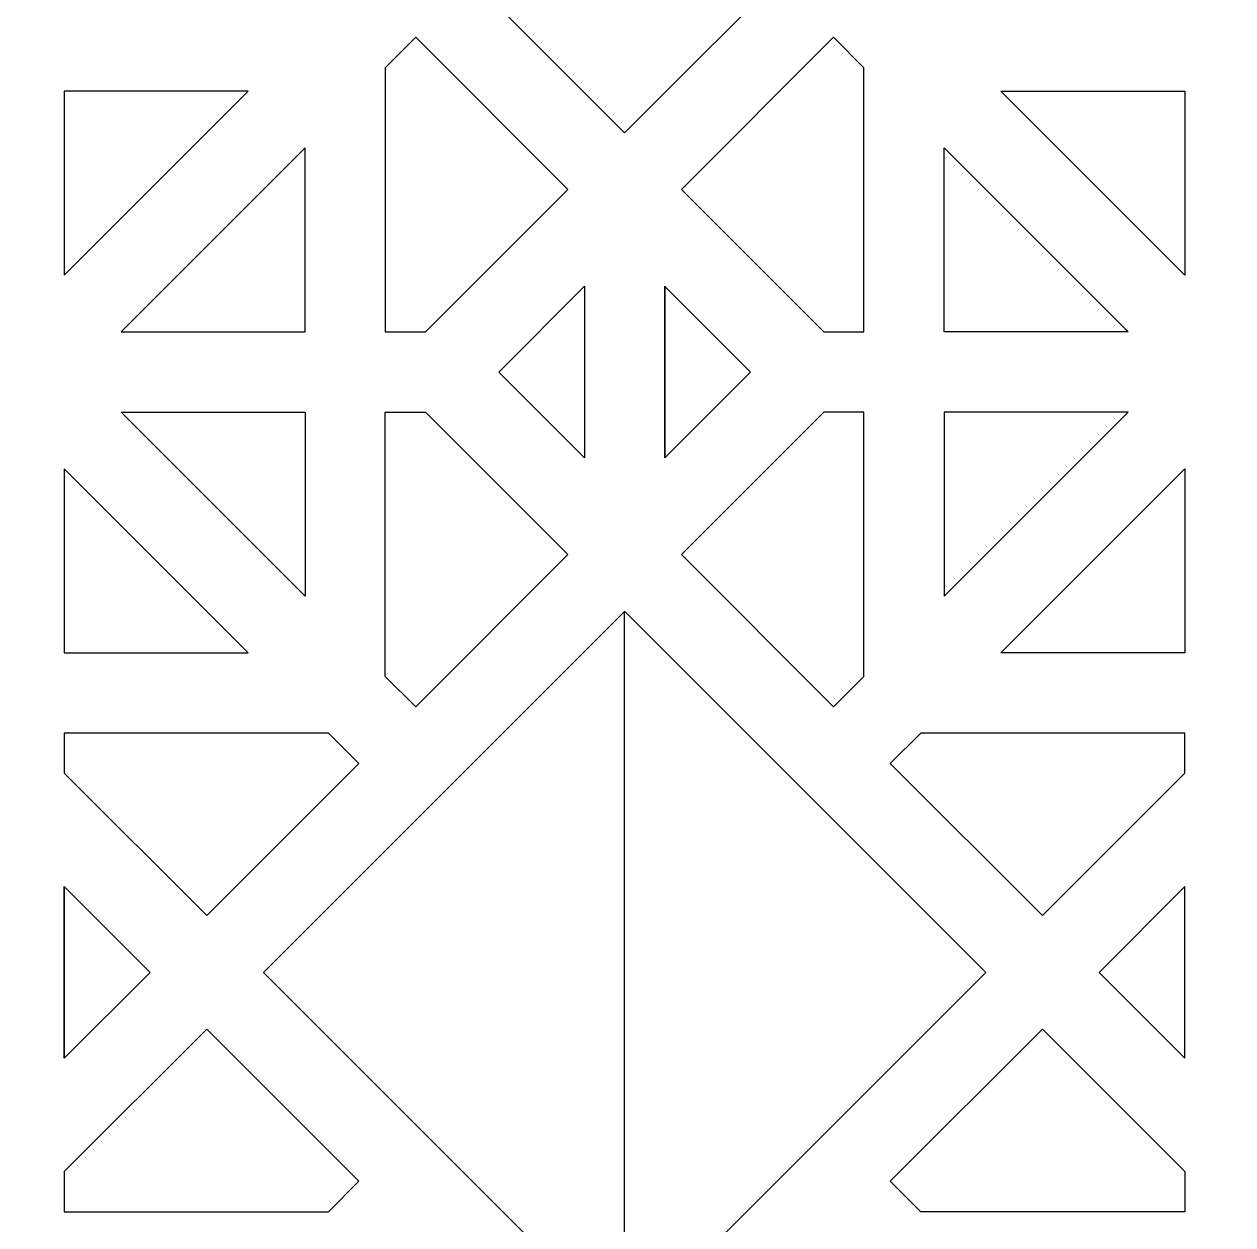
# Model space of a CAD drawing. Header units: centimetres. Extents: x -68 to 68, y -63 to 63.
# Drawn here: x -43.04 to -27.98, y -18.11 to -3.15 of the extents above; entities that cross this region are included whole.
import ezdxf

# ---------------------------------------------------------------- set-up
doc = ezdxf.new("R2010")
doc.units = ezdxf.units.CM
doc.header["$MEASUREMENT"] = 0
doc.layers.add('layer 1', color=7, linetype='Continuous')

msp = doc.modelspace()

# ---------------------------------------------------------------- linework, layer by layer
at = {"layer": 'layer 1', "color": 114}
for points, knots in [([(-13.11224, -62.84331), (-13.11224, -62.84331), (-2.64706, -52.37813), (-2.64706, -52.37813), (-2.64706, -52.37813), (-2.64706, -52.37813), (-10.12967, -44.89556), (-10.12967, -44.89556), (-10.12967, -44.89556), (-10.12967, -44.89556), (-2.64706, -37.41295), (-2.64706, -37.41295), (-2.64706, -37.41295), (-2.64706, -37.41295), (-10.11966, -29.94035), (-10.11966, -29.94035), (-10.11966, -29.94035), (-10.11966, -29.94035), (-2.64706, -22.44777), (-2.64706, -22.44777), (-2.64706, -22.44777), (-2.64706, -22.44777), (-10.12967, -14.96516), (-10.12967, -14.96516), (-10.12967, -14.96516), (-10.12967, -14.96516), (-2.64706, -7.48259), (-2.64706, -7.48259), (-2.64706, -7.48259), (-2.64706, -7.48259), (-10.12964, -0.00001), (-10.12964, -0.00001), (-10.12964, -0.00001), (-10.12964, -0.00001), (-2.64706, 7.48259), (-2.64706, 7.48259), (-2.64706, 7.48259), (-2.64706, 7.48259), (-10.12967, 14.96516), (-10.12967, 14.96516), (-10.12967, 14.96516), (-10.12967, 14.96516), (-2.64706, 22.44777), (-2.64706, 22.44777), (-2.64706, 22.44777), (-2.64706, 22.44777), (-10.11966, 29.92037), (-10.11966, 29.92037), (-10.11966, 29.92037), (-10.11966, 29.92037), (-10.12739, 29.9281), (-10.12739, 29.9281), (-10.12739, 29.9281), (-10.12739, 29.9281), (-10.12965, 29.93036), (-10.12965, 29.93036), (-10.12965, 29.93036), (-10.12965, 29.93036), (-2.64706, 37.41295), (-2.64706, 37.41295), (-2.64706, 37.41295), (-2.64706, 37.41295), (-10.12967, 44.89556), (-10.12967, 44.89556), (-10.12967, 44.89556), (-10.12967, 44.89556), (-2.64706, 52.37813), (-2.64706, 52.37813), (-2.64706, 52.37813), (-2.64706, 52.37813), (-13.11224, 62.84331), (-13.11224, 62.84331), (-13.11224, 62.84331), (-13.11224, 62.84331), (-20.59485, 55.3607), (-20.59485, 55.3607), (-20.59485, 55.3607), (-20.59485, 55.3607), (-28.07742, 62.84331), (-28.07742, 62.84331), (-28.07742, 62.84331), (-28.07742, 62.84331), (-35.56002, 55.36071), (-35.56002, 55.36071), (-35.56002, 55.36071), (-35.56002, 55.36071), (-43.0426, 62.84331), (-43.0426, 62.84331), (-43.0426, 62.84331), (-43.0426, 62.84331), (-50.52517, 55.3607), (-50.52517, 55.3607), (-50.52517, 55.3607), (-50.52517, 55.3607), (-58.00778, 62.84331), (-58.00778, 62.84331), (-58.00778, 62.84331), (-58.00778, 62.84331), (-68.47296, 52.37813), (-68.47296, 52.37813), (-68.47296, 52.37813), (-68.47296, 52.37813), (-60.99035, 44.89556), (-60.99035, 44.89556), (-60.99035, 44.89556), (-60.99035, 44.89556), (-68.47296, 37.41295), (-68.47296, 37.41295), (-68.47296, 37.41295), (-68.47296, 37.41295), (-60.99038, 29.93035), (-60.99038, 29.93035), (-60.99038, 29.93035), (-60.99038, 29.93035), (-68.47296, 22.44777), (-68.47296, 22.44777), (-68.47296, 22.44777), (-68.47296, 22.44777), (-60.99035, 14.96516), (-60.99035, 14.96516), (-60.99035, 14.96516), (-60.99035, 14.96516), (-68.47296, 7.48259), (-68.47296, 7.48259), (-68.47296, 7.48259), (-68.47296, 7.48259), (-60.99037, 0), (-60.99037, 0), (-60.99037, 0), (-60.99037, 0), (-68.47296, -7.48259), (-68.47296, -7.48259), (-68.47296, -7.48259), (-68.47296, -7.48259), (-60.99035, -14.96516), (-60.99035, -14.96516), (-60.99035, -14.96516), (-60.99035, -14.96516), (-68.47296, -22.44777), (-68.47296, -22.44777), (-68.47296, -22.44777), (-68.47296, -22.44777), (-60.99037, -29.93036), (-60.99037, -29.93036), (-60.99037, -29.93036), (-60.99037, -29.93036), (-68.47296, -37.41295), (-68.47296, -37.41295), (-68.47296, -37.41295), (-68.47296, -37.41295), (-60.99035, -44.89556), (-60.99035, -44.89556), (-60.99035, -44.89556), (-60.99035, -44.89556), (-68.47296, -52.37813), (-68.47296, -52.37813), (-68.47296, -52.37813), (-68.47296, -52.37813), (-58.00778, -62.84331), (-58.00778, -62.84331), (-58.00778, -62.84331), (-58.00778, -62.84331), (-50.52518, -55.36071), (-50.52518, -55.36071), (-50.52518, -55.36071), (-50.52518, -55.36071), (-43.0426, -62.84331), (-43.0426, -62.84331), (-43.0426, -62.84331), (-43.0426, -62.84331), (-35.56002, -55.36071), (-35.56002, -55.36071), (-35.56002, -55.36071), (-35.56002, -55.36071), (-28.07742, -62.84331), (-28.07742, -62.84331), (-28.07742, -62.84331), (-28.07742, -62.84331), (-20.59484, -55.36071), (-20.59484, -55.36071), (-20.59484, -55.36071), (-20.59484, -55.36071), (-13.11224, -62.84331), (-13.11224, -62.84331)], [0, 0, 0, 0, 0.0212766, 0.0212766, 0.0212766, 0.0212766, 0.04255319, 0.04255319, 0.04255319, 0.04255319, 0.06382979, 0.06382979, 0.06382979, 0.06382979, 0.08510638, 0.08510638, 0.08510638, 0.08510638, 0.10638298, 0.10638298, 0.10638298, 0.10638298, 0.12765957, 0.12765957, 0.12765957, 0.12765957, 0.14893617, 0.14893617, 0.14893617, 0.14893617, 0.17021277, 0.17021277, 0.17021277, 0.17021277, 0.19148936, 0.19148936, 0.19148936, 0.19148936, 0.21276596, 0.21276596, 0.21276596, 0.21276596, 0.23404255, 0.23404255, 0.23404255, 0.23404255, 0.25531915, 0.25531915, 0.25531915, 0.25531915, 0.27659574, 0.27659574, 0.27659574, 0.27659574, 0.29787234, 0.29787234, 0.29787234, 0.29787234, 0.31914894, 0.31914894, 0.31914894, 0.31914894, 0.34042553, 0.34042553, 0.34042553, 0.34042553, 0.36170213, 0.36170213, 0.36170213, 0.36170213, 0.38297872, 0.38297872, 0.38297872, 0.38297872, 0.40425532, 0.40425532, 0.40425532, 0.40425532, 0.42553191, 0.42553191, 0.42553191, 0.42553191, 0.44680851, 0.44680851, 0.44680851, 0.44680851, 0.46808511, 0.46808511, 0.46808511, 0.46808511, 0.4893617, 0.4893617, 0.4893617, 0.4893617, 0.5106383, 0.5106383, 0.5106383, 0.5106383, 0.53191489, 0.53191489, 0.53191489, 0.53191489, 0.55319149, 0.55319149, 0.55319149, 0.55319149, 0.57446809, 0.57446809, 0.57446809, 0.57446809, 0.59574468, 0.59574468, 0.59574468, 0.59574468, 0.61702128, 0.61702128, 0.61702128, 0.61702128, 0.63829787, 0.63829787, 0.63829787, 0.63829787, 0.65957447, 0.65957447, 0.65957447, 0.65957447, 0.68085106, 0.68085106, 0.68085106, 0.68085106, 0.70212766, 0.70212766, 0.70212766, 0.70212766, 0.72340426, 0.72340426, 0.72340426, 0.72340426, 0.74468085, 0.74468085, 0.74468085, 0.74468085, 0.76595745, 0.76595745, 0.76595745, 0.76595745, 0.78723404, 0.78723404, 0.78723404, 0.78723404, 0.80851064, 0.80851064, 0.80851064, 0.80851064, 0.82978723, 0.82978723, 0.82978723, 0.82978723, 0.85106383, 0.85106383, 0.85106383, 0.85106383, 0.87234043, 0.87234043, 0.87234043, 0.87234043, 0.89361702, 0.89361702, 0.89361702, 0.89361702, 0.91489362, 0.91489362, 0.91489362, 0.91489362, 0.93617021, 0.93617021, 0.93617021, 0.93617021, 0.95744681, 0.95744681, 0.95744681, 0.95744681, 1, 1, 1, 1]), ([(-31.06003, 0.00002), (-31.06003, 0.00002), (-35.56002, -4.49998), (-35.56002, -4.49998), (-35.56002, -4.49998), (-35.56002, -4.49998), (-40.06, 0.00001), (-40.06, 0.00001), (-40.06, 0.00001), (-40.06, 0.00001), (-35.56001, 4.5), (-35.56001, 4.5), (-35.56001, 4.5), (-35.56001, 4.5), (-31.06003, 0.00002), (-31.06003, 0.00002)], [0, 0, 0, 0, 0.2, 0.2, 0.2, 0.2, 0.4, 0.4, 0.4, 0.4, 0.6, 0.6, 0.6, 0.6, 1, 1, 1, 1]), ([(-38.04262, -6.98259), (-38.04262, -6.98259), (-38.5426, -6.98259), (-38.5426, -6.98259), (-38.5426, -6.98259), (-38.5426, -6.98259), (-38.5426, -3.68964), (-38.5426, -3.68964), (-38.5426, -3.68964), (-38.5426, -3.68964), (-38.16359, -3.31063), (-38.16359, -3.31063), (-38.16359, -3.31063), (-38.16359, -3.31063), (-36.26713, -5.20709), (-36.26713, -5.20709), (-36.26713, -5.20709), (-36.26713, -5.20709), (-38.04262, -6.98259), (-38.04262, -6.98259)], [0, 0, 0, 0, 0.16666667, 0.16666667, 0.16666667, 0.16666667, 0.33333333, 0.33333333, 0.33333333, 0.33333333, 0.5, 0.5, 0.5, 0.5, 0.66666667, 0.66666667, 0.66666667, 0.66666667, 1, 1, 1, 1]), ([(-32.57742, -6.98259), (-32.57742, -6.98259), (-33.07742, -6.98259), (-33.07742, -6.98259), (-33.07742, -6.98259), (-33.07742, -6.98259), (-34.8529, -5.20711), (-34.8529, -5.20711), (-34.8529, -5.20711), (-34.8529, -5.20711), (-32.95643, -3.31063), (-32.95643, -3.31063), (-32.95643, -3.31063), (-32.95643, -3.31063), (-32.57742, -3.68964), (-32.57742, -3.68964), (-32.57742, -3.68964), (-32.57742, -3.68964), (-32.57742, -6.97482), (-32.57742, -6.97482), (-32.57742, -6.97482), (-32.57742, -6.97482), (-32.57742, -6.98259), (-32.57742, -6.98259)], [0, 0, 0, 0, 0.14285714, 0.14285714, 0.14285714, 0.14285714, 0.28571429, 0.28571429, 0.28571429, 0.28571429, 0.42857143, 0.42857143, 0.42857143, 0.42857143, 0.57142857, 0.57142857, 0.57142857, 0.57142857, 0.71428571, 0.71428571, 0.71428571, 0.71428571, 1, 1, 1, 1]), ([(-42.54276, -6.27545), (-42.54276, -6.27545), (-42.54275, -3.98259), (-42.54275, -3.98259), (-42.54275, -3.98259), (-42.54275, -3.98259), (-40.24988, -3.98258), (-40.24988, -3.98258), (-40.24988, -3.98258), (-40.24988, -3.98258), (-42.54276, -6.27545), (-42.54276, -6.27545)], [0, 0, 0, 0, 0.25, 0.25, 0.25, 0.25, 0.5, 0.5, 0.5, 0.5, 1, 1, 1, 1]), ([(-28.57726, -6.27545), (-28.57726, -6.27545), (-28.57727, -3.98259), (-28.57727, -3.98259), (-28.57727, -3.98259), (-28.57727, -3.98259), (-30.87014, -3.98258), (-30.87014, -3.98258), (-30.87014, -3.98258), (-30.87014, -3.98258), (-28.57726, -6.27545), (-28.57726, -6.27545)], [0, 0, 0, 0, 0.25, 0.25, 0.25, 0.25, 0.5, 0.5, 0.5, 0.5, 1, 1, 1, 1]), ([(-41.83571, -6.98259), (-41.83571, -6.98259), (-39.5426, -4.68955), (-39.5426, -4.68955), (-39.5426, -4.68955), (-39.5426, -4.68955), (-39.5426, -6.98259), (-39.5426, -6.98259), (-39.5426, -6.98259), (-39.5426, -6.98259), (-41.83571, -6.98259), (-41.83571, -6.98259)], [0, 0, 0, 0, 0.25, 0.25, 0.25, 0.25, 0.5, 0.5, 0.5, 0.5, 1, 1, 1, 1]), ([(-29.28431, -6.98259), (-29.28431, -6.98259), (-31.57742, -4.68955), (-31.57742, -4.68955), (-31.57742, -4.68955), (-31.57742, -4.68955), (-31.57742, -6.98259), (-31.57742, -6.98259), (-31.57742, -6.98259), (-31.57742, -6.98259), (-29.28431, -6.98259), (-29.28431, -6.98259)], [0, 0, 0, 0, 0.25, 0.25, 0.25, 0.25, 0.5, 0.5, 0.5, 0.5, 1, 1, 1, 1]), ([(-36.06001, -8.55097), (-36.06001, -8.55097), (-36.06002, -6.4142), (-36.06002, -6.4142), (-36.06002, -6.4142), (-36.06002, -6.4142), (-37.12839, -7.48259), (-37.12839, -7.48259), (-37.12839, -7.48259), (-37.12839, -7.48259), (-36.06002, -8.55096), (-36.06002, -8.55096), (-36.06002, -8.55096), (-36.06002, -8.55096), (-36.06002, -8.55097), (-36.06002, -8.55097), (-36.06002, -8.55097), (-36.06002, -8.55097), (-36.06001, -8.55097), (-36.06001, -8.55097)], [0, 0, 0, 0, 0.16666667, 0.16666667, 0.16666667, 0.16666667, 0.33333333, 0.33333333, 0.33333333, 0.33333333, 0.5, 0.5, 0.5, 0.5, 0.66666667, 0.66666667, 0.66666667, 0.66666667, 1, 1, 1, 1]), ([(-35.06001, -6.41421), (-35.06001, -6.41421), (-35.05007, -6.42415), (-35.05007, -6.42415), (-35.05007, -6.42415), (-35.05007, -6.42415), (-35.05006, -6.42416), (-35.05006, -6.42416), (-35.05006, -6.42416), (-35.05006, -6.42416), (-33.99163, -7.48259), (-33.99163, -7.48259), (-33.99163, -7.48259), (-33.99163, -7.48259), (-35.06002, -8.55096), (-35.06002, -8.55096), (-35.06002, -8.55096), (-35.06002, -8.55096), (-35.06003, -8.55097), (-35.06003, -8.55097), (-35.06003, -8.55097), (-35.06003, -8.55097), (-35.06001, -6.41421), (-35.06001, -6.41421)], [0, 0, 0, 0, 0.14285714, 0.14285714, 0.14285714, 0.14285714, 0.28571429, 0.28571429, 0.28571429, 0.28571429, 0.42857143, 0.42857143, 0.42857143, 0.42857143, 0.57142857, 0.57142857, 0.57142857, 0.57142857, 0.71428571, 0.71428571, 0.71428571, 0.71428571, 1, 1, 1, 1]), ([(-35.06002, -6.41421), (-35.06002, -6.41421), (-35.06002, -8.54884), (-35.06002, -8.54884), (-35.06002, -8.54884), (-35.06002, -8.54884), (-35.06002, -8.55096), (-35.06002, -8.55096), (-35.06002, -8.55096), (-35.06002, -8.55096), (-35.06002, -8.55097), (-35.06002, -8.55097), (-35.06002, -8.55097), (-35.06002, -8.55097), (-35.06002, -6.41421), (-35.06002, -6.41421)], [0, 0, 0, 0, 0.2, 0.2, 0.2, 0.2, 0.4, 0.4, 0.4, 0.4, 0.6, 0.6, 0.6, 0.6, 1, 1, 1, 1]), ([(-39.5426, -10.27559), (-39.5426, -10.27559), (-39.54259, -7.98259), (-39.54259, -7.98259), (-39.54259, -7.98259), (-39.54259, -7.98259), (-39.5426, -7.98259), (-39.5426, -7.98259), (-39.5426, -7.98259), (-39.5426, -7.98259), (-41.8356, -7.98259), (-41.8356, -7.98259), (-41.8356, -7.98259), (-41.8356, -7.98259), (-39.5426, -10.27559), (-39.5426, -10.27559)], [0, 0, 0, 0, 0.2, 0.2, 0.2, 0.2, 0.4, 0.4, 0.4, 0.4, 0.6, 0.6, 0.6, 0.6, 1, 1, 1, 1]), ([(-38.0426, -7.98259), (-38.0426, -7.98259), (-38.5426, -7.98259), (-38.5426, -7.98259), (-38.5426, -7.98259), (-38.5426, -7.98259), (-38.5426, -11.27547), (-38.5426, -11.27547), (-38.5426, -11.27547), (-38.5426, -11.27547), (-38.16355, -11.65451), (-38.16355, -11.65451), (-38.16355, -11.65451), (-38.16355, -11.65451), (-36.26712, -9.75807), (-36.26712, -9.75807), (-36.26712, -9.75807), (-36.26712, -9.75807), (-38.0426, -7.98259), (-38.0426, -7.98259)], [0, 0, 0, 0, 0.16666667, 0.16666667, 0.16666667, 0.16666667, 0.33333333, 0.33333333, 0.33333333, 0.33333333, 0.5, 0.5, 0.5, 0.5, 0.66666667, 0.66666667, 0.66666667, 0.66666667, 1, 1, 1, 1]), ([(-34.8529, -9.75808), (-34.8529, -9.75808), (-33.07743, -7.98258), (-33.07743, -7.98258), (-33.07743, -7.98258), (-33.07743, -7.98258), (-32.57742, -7.98259), (-32.57742, -7.98259), (-32.57742, -7.98259), (-32.57742, -7.98259), (-32.57742, -11.27547), (-32.57742, -11.27547), (-32.57742, -11.27547), (-32.57742, -11.27547), (-32.95647, -11.65451), (-32.95647, -11.65451), (-32.95647, -11.65451), (-32.95647, -11.65451), (-34.8529, -9.75808), (-34.8529, -9.75808)], [0, 0, 0, 0, 0.16666667, 0.16666667, 0.16666667, 0.16666667, 0.33333333, 0.33333333, 0.33333333, 0.33333333, 0.5, 0.5, 0.5, 0.5, 0.66666667, 0.66666667, 0.66666667, 0.66666667, 1, 1, 1, 1]), ([(-31.57742, -10.27559), (-31.57742, -10.27559), (-31.57743, -7.98259), (-31.57743, -7.98259), (-31.57743, -7.98259), (-31.57743, -7.98259), (-29.28442, -7.98259), (-29.28442, -7.98259), (-29.28442, -7.98259), (-29.28442, -7.98259), (-31.57742, -10.27559), (-31.57742, -10.27559)], [0, 0, 0, 0, 0.25, 0.25, 0.25, 0.25, 0.5, 0.5, 0.5, 0.5, 1, 1, 1, 1]), ([(-40.24984, -10.98258), (-40.24984, -10.98258), (-42.54275, -10.9826), (-42.54275, -10.9826), (-42.54275, -10.9826), (-42.54275, -10.9826), (-42.54276, -8.68965), (-42.54276, -8.68965), (-42.54276, -8.68965), (-42.54276, -8.68965), (-40.24984, -10.98258), (-40.24984, -10.98258)], [0, 0, 0, 0, 0.25, 0.25, 0.25, 0.25, 0.5, 0.5, 0.5, 0.5, 1, 1, 1, 1]), ([(-30.87018, -10.98258), (-30.87018, -10.98258), (-28.57727, -10.9826), (-28.57727, -10.9826), (-28.57727, -10.9826), (-28.57727, -10.9826), (-28.57726, -8.68965), (-28.57726, -8.68965), (-28.57726, -8.68965), (-28.57726, -8.68965), (-30.87018, -10.98258), (-30.87018, -10.98258)], [0, 0, 0, 0, 0.25, 0.25, 0.25, 0.25, 0.5, 0.5, 0.5, 0.5, 1, 1, 1, 1]), ([(-35.56003, -19.46515), (-35.56003, -19.46515), (-40.06001, -14.96518), (-40.06001, -14.96518), (-40.06001, -14.96518), (-40.06001, -14.96518), (-40.06, -14.96517), (-40.06, -14.96517), (-40.06, -14.96517), (-40.06, -14.96517), (-35.56002, -10.46517), (-35.56002, -10.46517), (-35.56002, -10.46517), (-35.56002, -10.46517), (-35.56003, -19.46515), (-35.56003, -19.46515)], [0, 0, 0, 0, 0.2, 0.2, 0.2, 0.2, 0.4, 0.4, 0.4, 0.4, 0.6, 0.6, 0.6, 0.6, 1, 1, 1, 1]), ([(-35.56002, -19.46515), (-35.56002, -19.46515), (-35.55503, -19.46016), (-35.55503, -19.46016), (-35.55503, -19.46016), (-35.55503, -19.46016), (-31.06001, -14.96518), (-31.06001, -14.96518), (-31.06001, -14.96518), (-31.06001, -14.96518), (-31.06002, -14.96517), (-31.06002, -14.96517), (-31.06002, -14.96517), (-31.06002, -14.96517), (-35.55503, -10.47016), (-35.55503, -10.47016), (-35.55503, -10.47016), (-35.55503, -10.47016), (-35.56001, -10.46518), (-35.56001, -10.46518), (-35.56001, -10.46518), (-35.56001, -10.46518), (-35.56002, -19.46515), (-35.56002, -19.46515)], [0, 0, 0, 0, 0.14285714, 0.14285714, 0.14285714, 0.14285714, 0.28571429, 0.28571429, 0.28571429, 0.28571429, 0.42857143, 0.42857143, 0.42857143, 0.42857143, 0.57142857, 0.57142857, 0.57142857, 0.57142857, 0.71428571, 0.71428571, 0.71428571, 0.71428571, 1, 1, 1, 1]), ([(-42.54274, -12.48242), (-42.54274, -12.48242), (-42.54276, -11.98259), (-42.54276, -11.98259), (-42.54276, -11.98259), (-42.54276, -11.98259), (-42.54275, -11.98259), (-42.54275, -11.98259), (-42.54275, -11.98259), (-42.54275, -11.98259), (-39.24971, -11.98259), (-39.24971, -11.98259), (-39.24971, -11.98259), (-39.24971, -11.98259), (-38.87066, -12.36162), (-38.87066, -12.36162), (-38.87066, -12.36162), (-38.87066, -12.36162), (-40.7671, -14.25806), (-40.7671, -14.25806), (-40.7671, -14.25806), (-40.7671, -14.25806), (-42.54274, -12.48242), (-42.54274, -12.48242)], [0, 0, 0, 0, 0.14285714, 0.14285714, 0.14285714, 0.14285714, 0.28571429, 0.28571429, 0.28571429, 0.28571429, 0.42857143, 0.42857143, 0.42857143, 0.42857143, 0.57142857, 0.57142857, 0.57142857, 0.57142857, 0.71428571, 0.71428571, 0.71428571, 0.71428571, 1, 1, 1, 1]), ([(-28.57728, -12.48242), (-28.57728, -12.48242), (-30.35291, -14.25807), (-30.35291, -14.25807), (-30.35291, -14.25807), (-30.35291, -14.25807), (-32.24936, -12.36162), (-32.24936, -12.36162), (-32.24936, -12.36162), (-32.24936, -12.36162), (-31.87031, -11.98259), (-31.87031, -11.98259), (-31.87031, -11.98259), (-31.87031, -11.98259), (-28.57727, -11.98259), (-28.57727, -11.98259), (-28.57727, -11.98259), (-28.57727, -11.98259), (-28.57728, -12.48242), (-28.57728, -12.48242)], [0, 0, 0, 0, 0.16666667, 0.16666667, 0.16666667, 0.16666667, 0.33333333, 0.33333333, 0.33333333, 0.33333333, 0.5, 0.5, 0.5, 0.5, 0.66666667, 0.66666667, 0.66666667, 0.66666667, 1, 1, 1, 1]), ([(-42.54276, -13.89663), (-42.54276, -13.89663), (-42.54276, -16.03371), (-42.54276, -16.03371), (-42.54276, -16.03371), (-42.54276, -16.03371), (-42.54276, -13.89663), (-42.54276, -13.89663)], [0, 0, 0, 0, 0.33333333, 0.33333333, 0.33333333, 0.33333333, 1, 1, 1, 1]), ([(-42.54275, -13.89663), (-42.54275, -13.89663), (-42.53281, -13.90657), (-42.53281, -13.90657), (-42.53281, -13.90657), (-42.53281, -13.90657), (-41.47421, -14.96517), (-41.47421, -14.96517), (-41.47421, -14.96517), (-41.47421, -14.96517), (-42.54275, -16.03371), (-42.54275, -16.03371), (-42.54275, -16.03371), (-42.54275, -16.03371), (-42.54275, -13.89663), (-42.54275, -13.89663)], [0, 0, 0, 0, 0.2, 0.2, 0.2, 0.2, 0.4, 0.4, 0.4, 0.4, 0.6, 0.6, 0.6, 0.6, 1, 1, 1, 1]), ([(-28.57727, -13.89663), (-28.57727, -13.89663), (-28.57727, -16.03371), (-28.57727, -16.03371), (-28.57727, -16.03371), (-28.57727, -16.03371), (-29.6458, -14.96518), (-29.6458, -14.96518), (-29.6458, -14.96518), (-29.6458, -14.96518), (-29.64581, -14.96517), (-29.64581, -14.96517), (-29.64581, -14.96517), (-29.64581, -14.96517), (-28.57727, -13.89663), (-28.57727, -13.89663)], [0, 0, 0, 0, 0.2, 0.2, 0.2, 0.2, 0.4, 0.4, 0.4, 0.4, 0.6, 0.6, 0.6, 0.6, 1, 1, 1, 1]), ([(-42.54275, -17.94777), (-42.54275, -17.94777), (-42.54276, -17.44793), (-42.54276, -17.44793), (-42.54276, -17.44793), (-42.54276, -17.44793), (-40.7671, -15.67228), (-40.7671, -15.67228), (-40.7671, -15.67228), (-40.7671, -15.67228), (-40.76212, -15.67726), (-40.76212, -15.67726), (-40.76212, -15.67726), (-40.76212, -15.67726), (-40.7615, -15.67788), (-40.7615, -15.67788), (-40.7615, -15.67788), (-40.7615, -15.67788), (-38.87066, -17.56874), (-38.87066, -17.56874), (-38.87066, -17.56874), (-38.87066, -17.56874), (-39.24971, -17.94777), (-39.24971, -17.94777), (-39.24971, -17.94777), (-39.24971, -17.94777), (-42.54275, -17.94777), (-42.54275, -17.94777)], [0, 0, 0, 0, 0.125, 0.125, 0.125, 0.125, 0.25, 0.25, 0.25, 0.25, 0.375, 0.375, 0.375, 0.375, 0.5, 0.5, 0.5, 0.5, 0.625, 0.625, 0.625, 0.625, 0.75, 0.75, 0.75, 0.75, 1, 1, 1, 1]), ([(-28.57727, -17.94777), (-28.57727, -17.94777), (-28.57726, -17.44793), (-28.57726, -17.44793), (-28.57726, -17.44793), (-28.57726, -17.44793), (-30.35292, -15.67228), (-30.35292, -15.67228), (-30.35292, -15.67228), (-30.35292, -15.67228), (-32.24936, -17.56874), (-32.24936, -17.56874), (-32.24936, -17.56874), (-32.24936, -17.56874), (-31.87031, -17.94777), (-31.87031, -17.94777), (-31.87031, -17.94777), (-31.87031, -17.94777), (-28.57727, -17.94777), (-28.57727, -17.94777)], [0, 0, 0, 0, 0.16666667, 0.16666667, 0.16666667, 0.16666667, 0.33333333, 0.33333333, 0.33333333, 0.33333333, 0.5, 0.5, 0.5, 0.5, 0.66666667, 0.66666667, 0.66666667, 0.66666667, 1, 1, 1, 1])]:
    msp.add_open_spline(points, degree=3, knots=knots, dxfattribs=at)
at = {"layer": 'layer 1', "color": 250, "lineweight": 9}
for points, knots in [([(-13.11224, -62.84331), (-13.11224, -62.84331), (-2.64706, -52.37813), (-2.64706, -52.37813), (-2.64706, -52.37813), (-2.64706, -52.37813), (-10.12967, -44.89556), (-10.12967, -44.89556), (-10.12967, -44.89556), (-10.12967, -44.89556), (-2.64706, -37.41295), (-2.64706, -37.41295), (-2.64706, -37.41295), (-2.64706, -37.41295), (-10.11966, -29.94035), (-10.11966, -29.94035), (-10.11966, -29.94035), (-10.11966, -29.94035), (-2.64706, -22.44777), (-2.64706, -22.44777), (-2.64706, -22.44777), (-2.64706, -22.44777), (-10.12967, -14.96516), (-10.12967, -14.96516), (-10.12967, -14.96516), (-10.12967, -14.96516), (-2.64706, -7.48259), (-2.64706, -7.48259), (-2.64706, -7.48259), (-2.64706, -7.48259), (-10.12964, -0.00001), (-10.12964, -0.00001), (-10.12964, -0.00001), (-10.12964, -0.00001), (-2.64706, 7.48259), (-2.64706, 7.48259), (-2.64706, 7.48259), (-2.64706, 7.48259), (-10.12967, 14.96516), (-10.12967, 14.96516), (-10.12967, 14.96516), (-10.12967, 14.96516), (-2.64706, 22.44777), (-2.64706, 22.44777), (-2.64706, 22.44777), (-2.64706, 22.44777), (-10.11966, 29.92037), (-10.11966, 29.92037), (-10.11966, 29.92037), (-10.11966, 29.92037), (-10.12739, 29.9281), (-10.12739, 29.9281), (-10.12739, 29.9281), (-10.12739, 29.9281), (-10.12965, 29.93036), (-10.12965, 29.93036), (-10.12965, 29.93036), (-10.12965, 29.93036), (-2.64706, 37.41295), (-2.64706, 37.41295), (-2.64706, 37.41295), (-2.64706, 37.41295), (-10.12967, 44.89556), (-10.12967, 44.89556), (-10.12967, 44.89556), (-10.12967, 44.89556), (-2.64706, 52.37813), (-2.64706, 52.37813), (-2.64706, 52.37813), (-2.64706, 52.37813), (-13.11224, 62.84331), (-13.11224, 62.84331), (-13.11224, 62.84331), (-13.11224, 62.84331), (-20.59485, 55.3607), (-20.59485, 55.3607), (-20.59485, 55.3607), (-20.59485, 55.3607), (-28.07742, 62.84331), (-28.07742, 62.84331), (-28.07742, 62.84331), (-28.07742, 62.84331), (-35.56002, 55.36071), (-35.56002, 55.36071), (-35.56002, 55.36071), (-35.56002, 55.36071), (-43.0426, 62.84331), (-43.0426, 62.84331), (-43.0426, 62.84331), (-43.0426, 62.84331), (-50.52517, 55.3607), (-50.52517, 55.3607), (-50.52517, 55.3607), (-50.52517, 55.3607), (-58.00778, 62.84331), (-58.00778, 62.84331), (-58.00778, 62.84331), (-58.00778, 62.84331), (-68.47296, 52.37813), (-68.47296, 52.37813), (-68.47296, 52.37813), (-68.47296, 52.37813), (-60.99035, 44.89556), (-60.99035, 44.89556), (-60.99035, 44.89556), (-60.99035, 44.89556), (-68.47296, 37.41295), (-68.47296, 37.41295), (-68.47296, 37.41295), (-68.47296, 37.41295), (-60.99038, 29.93035), (-60.99038, 29.93035), (-60.99038, 29.93035), (-60.99038, 29.93035), (-68.47296, 22.44777), (-68.47296, 22.44777), (-68.47296, 22.44777), (-68.47296, 22.44777), (-60.99035, 14.96516), (-60.99035, 14.96516), (-60.99035, 14.96516), (-60.99035, 14.96516), (-68.47296, 7.48259), (-68.47296, 7.48259), (-68.47296, 7.48259), (-68.47296, 7.48259), (-60.99037, 0), (-60.99037, 0), (-60.99037, 0), (-60.99037, 0), (-68.47296, -7.48259), (-68.47296, -7.48259), (-68.47296, -7.48259), (-68.47296, -7.48259), (-60.99035, -14.96516), (-60.99035, -14.96516), (-60.99035, -14.96516), (-60.99035, -14.96516), (-68.47296, -22.44777), (-68.47296, -22.44777), (-68.47296, -22.44777), (-68.47296, -22.44777), (-60.99037, -29.93036), (-60.99037, -29.93036), (-60.99037, -29.93036), (-60.99037, -29.93036), (-68.47296, -37.41295), (-68.47296, -37.41295), (-68.47296, -37.41295), (-68.47296, -37.41295), (-60.99035, -44.89556), (-60.99035, -44.89556), (-60.99035, -44.89556), (-60.99035, -44.89556), (-68.47296, -52.37813), (-68.47296, -52.37813), (-68.47296, -52.37813), (-68.47296, -52.37813), (-58.00778, -62.84331), (-58.00778, -62.84331), (-58.00778, -62.84331), (-58.00778, -62.84331), (-50.52518, -55.36071), (-50.52518, -55.36071), (-50.52518, -55.36071), (-50.52518, -55.36071), (-43.0426, -62.84331), (-43.0426, -62.84331), (-43.0426, -62.84331), (-43.0426, -62.84331), (-35.56002, -55.36071), (-35.56002, -55.36071), (-35.56002, -55.36071), (-35.56002, -55.36071), (-28.07742, -62.84331), (-28.07742, -62.84331), (-28.07742, -62.84331), (-28.07742, -62.84331), (-20.59484, -55.36071), (-20.59484, -55.36071), (-20.59484, -55.36071), (-20.59484, -55.36071), (-13.11224, -62.84331), (-13.11224, -62.84331)], [0, 0, 0, 0, 0.0212766, 0.0212766, 0.0212766, 0.0212766, 0.04255319, 0.04255319, 0.04255319, 0.04255319, 0.06382979, 0.06382979, 0.06382979, 0.06382979, 0.08510638, 0.08510638, 0.08510638, 0.08510638, 0.10638298, 0.10638298, 0.10638298, 0.10638298, 0.12765957, 0.12765957, 0.12765957, 0.12765957, 0.14893617, 0.14893617, 0.14893617, 0.14893617, 0.17021277, 0.17021277, 0.17021277, 0.17021277, 0.19148936, 0.19148936, 0.19148936, 0.19148936, 0.21276596, 0.21276596, 0.21276596, 0.21276596, 0.23404255, 0.23404255, 0.23404255, 0.23404255, 0.25531915, 0.25531915, 0.25531915, 0.25531915, 0.27659574, 0.27659574, 0.27659574, 0.27659574, 0.29787234, 0.29787234, 0.29787234, 0.29787234, 0.31914894, 0.31914894, 0.31914894, 0.31914894, 0.34042553, 0.34042553, 0.34042553, 0.34042553, 0.36170213, 0.36170213, 0.36170213, 0.36170213, 0.38297872, 0.38297872, 0.38297872, 0.38297872, 0.40425532, 0.40425532, 0.40425532, 0.40425532, 0.42553191, 0.42553191, 0.42553191, 0.42553191, 0.44680851, 0.44680851, 0.44680851, 0.44680851, 0.46808511, 0.46808511, 0.46808511, 0.46808511, 0.4893617, 0.4893617, 0.4893617, 0.4893617, 0.5106383, 0.5106383, 0.5106383, 0.5106383, 0.53191489, 0.53191489, 0.53191489, 0.53191489, 0.55319149, 0.55319149, 0.55319149, 0.55319149, 0.57446809, 0.57446809, 0.57446809, 0.57446809, 0.59574468, 0.59574468, 0.59574468, 0.59574468, 0.61702128, 0.61702128, 0.61702128, 0.61702128, 0.63829787, 0.63829787, 0.63829787, 0.63829787, 0.65957447, 0.65957447, 0.65957447, 0.65957447, 0.68085106, 0.68085106, 0.68085106, 0.68085106, 0.70212766, 0.70212766, 0.70212766, 0.70212766, 0.72340426, 0.72340426, 0.72340426, 0.72340426, 0.74468085, 0.74468085, 0.74468085, 0.74468085, 0.76595745, 0.76595745, 0.76595745, 0.76595745, 0.78723404, 0.78723404, 0.78723404, 0.78723404, 0.80851064, 0.80851064, 0.80851064, 0.80851064, 0.82978723, 0.82978723, 0.82978723, 0.82978723, 0.85106383, 0.85106383, 0.85106383, 0.85106383, 0.87234043, 0.87234043, 0.87234043, 0.87234043, 0.89361702, 0.89361702, 0.89361702, 0.89361702, 0.91489362, 0.91489362, 0.91489362, 0.91489362, 0.93617021, 0.93617021, 0.93617021, 0.93617021, 0.95744681, 0.95744681, 0.95744681, 0.95744681, 1, 1, 1, 1]), ([(-31.06003, 0.00002), (-31.06003, 0.00002), (-35.56002, -4.49998), (-35.56002, -4.49998), (-35.56002, -4.49998), (-35.56002, -4.49998), (-40.06, 0.00001), (-40.06, 0.00001), (-40.06, 0.00001), (-40.06, 0.00001), (-35.56001, 4.5), (-35.56001, 4.5), (-35.56001, 4.5), (-35.56001, 4.5), (-31.06003, 0.00002), (-31.06003, 0.00002)], [0, 0, 0, 0, 0.2, 0.2, 0.2, 0.2, 0.4, 0.4, 0.4, 0.4, 0.6, 0.6, 0.6, 0.6, 1, 1, 1, 1]), ([(-38.04262, -6.98259), (-38.04262, -6.98259), (-38.5426, -6.98259), (-38.5426, -6.98259), (-38.5426, -6.98259), (-38.5426, -6.98259), (-38.5426, -3.68964), (-38.5426, -3.68964), (-38.5426, -3.68964), (-38.5426, -3.68964), (-38.16359, -3.31063), (-38.16359, -3.31063), (-38.16359, -3.31063), (-38.16359, -3.31063), (-36.26713, -5.20709), (-36.26713, -5.20709), (-36.26713, -5.20709), (-36.26713, -5.20709), (-38.04262, -6.98259), (-38.04262, -6.98259)], [0, 0, 0, 0, 0.16666667, 0.16666667, 0.16666667, 0.16666667, 0.33333333, 0.33333333, 0.33333333, 0.33333333, 0.5, 0.5, 0.5, 0.5, 0.66666667, 0.66666667, 0.66666667, 0.66666667, 1, 1, 1, 1]), ([(-32.57742, -6.98259), (-32.57742, -6.98259), (-33.07742, -6.98259), (-33.07742, -6.98259), (-33.07742, -6.98259), (-33.07742, -6.98259), (-34.8529, -5.20711), (-34.8529, -5.20711), (-34.8529, -5.20711), (-34.8529, -5.20711), (-32.95643, -3.31063), (-32.95643, -3.31063), (-32.95643, -3.31063), (-32.95643, -3.31063), (-32.57742, -3.68964), (-32.57742, -3.68964), (-32.57742, -3.68964), (-32.57742, -3.68964), (-32.57742, -6.97482), (-32.57742, -6.97482), (-32.57742, -6.97482), (-32.57742, -6.97482), (-32.57742, -6.98259), (-32.57742, -6.98259)], [0, 0, 0, 0, 0.14285714, 0.14285714, 0.14285714, 0.14285714, 0.28571429, 0.28571429, 0.28571429, 0.28571429, 0.42857143, 0.42857143, 0.42857143, 0.42857143, 0.57142857, 0.57142857, 0.57142857, 0.57142857, 0.71428571, 0.71428571, 0.71428571, 0.71428571, 1, 1, 1, 1]), ([(-42.54276, -6.27545), (-42.54276, -6.27545), (-42.54275, -3.98259), (-42.54275, -3.98259), (-42.54275, -3.98259), (-42.54275, -3.98259), (-40.24988, -3.98258), (-40.24988, -3.98258), (-40.24988, -3.98258), (-40.24988, -3.98258), (-42.54276, -6.27545), (-42.54276, -6.27545)], [0, 0, 0, 0, 0.25, 0.25, 0.25, 0.25, 0.5, 0.5, 0.5, 0.5, 1, 1, 1, 1]), ([(-28.57726, -6.27545), (-28.57726, -6.27545), (-28.57727, -3.98259), (-28.57727, -3.98259), (-28.57727, -3.98259), (-28.57727, -3.98259), (-30.87014, -3.98258), (-30.87014, -3.98258), (-30.87014, -3.98258), (-30.87014, -3.98258), (-28.57726, -6.27545), (-28.57726, -6.27545)], [0, 0, 0, 0, 0.25, 0.25, 0.25, 0.25, 0.5, 0.5, 0.5, 0.5, 1, 1, 1, 1]), ([(-41.83571, -6.98259), (-41.83571, -6.98259), (-39.5426, -4.68955), (-39.5426, -4.68955), (-39.5426, -4.68955), (-39.5426, -4.68955), (-39.5426, -6.98259), (-39.5426, -6.98259), (-39.5426, -6.98259), (-39.5426, -6.98259), (-41.83571, -6.98259), (-41.83571, -6.98259)], [0, 0, 0, 0, 0.25, 0.25, 0.25, 0.25, 0.5, 0.5, 0.5, 0.5, 1, 1, 1, 1]), ([(-29.28431, -6.98259), (-29.28431, -6.98259), (-31.57742, -4.68955), (-31.57742, -4.68955), (-31.57742, -4.68955), (-31.57742, -4.68955), (-31.57742, -6.98259), (-31.57742, -6.98259), (-31.57742, -6.98259), (-31.57742, -6.98259), (-29.28431, -6.98259), (-29.28431, -6.98259)], [0, 0, 0, 0, 0.25, 0.25, 0.25, 0.25, 0.5, 0.5, 0.5, 0.5, 1, 1, 1, 1]), ([(-36.06001, -8.55097), (-36.06001, -8.55097), (-36.06002, -6.4142), (-36.06002, -6.4142), (-36.06002, -6.4142), (-36.06002, -6.4142), (-37.12839, -7.48259), (-37.12839, -7.48259), (-37.12839, -7.48259), (-37.12839, -7.48259), (-36.06002, -8.55096), (-36.06002, -8.55096), (-36.06002, -8.55096), (-36.06002, -8.55096), (-36.06002, -8.55097), (-36.06002, -8.55097), (-36.06002, -8.55097), (-36.06002, -8.55097), (-36.06001, -8.55097), (-36.06001, -8.55097)], [0, 0, 0, 0, 0.16666667, 0.16666667, 0.16666667, 0.16666667, 0.33333333, 0.33333333, 0.33333333, 0.33333333, 0.5, 0.5, 0.5, 0.5, 0.66666667, 0.66666667, 0.66666667, 0.66666667, 1, 1, 1, 1]), ([(-35.06001, -6.41421), (-35.06001, -6.41421), (-35.05007, -6.42415), (-35.05007, -6.42415), (-35.05007, -6.42415), (-35.05007, -6.42415), (-35.05006, -6.42416), (-35.05006, -6.42416), (-35.05006, -6.42416), (-35.05006, -6.42416), (-33.99163, -7.48259), (-33.99163, -7.48259), (-33.99163, -7.48259), (-33.99163, -7.48259), (-35.06002, -8.55096), (-35.06002, -8.55096), (-35.06002, -8.55096), (-35.06002, -8.55096), (-35.06003, -8.55097), (-35.06003, -8.55097)], [0, 0, 0, 0, 0.16666667, 0.16666667, 0.16666667, 0.16666667, 0.33333333, 0.33333333, 0.33333333, 0.33333333, 0.5, 0.5, 0.5, 0.5, 0.66666667, 0.66666667, 0.66666667, 0.66666667, 1, 1, 1, 1]), ([(-35.06002, -6.41421), (-35.06002, -6.41421), (-35.06002, -8.54884), (-35.06002, -8.54884), (-35.06002, -8.54884), (-35.06002, -8.54884), (-35.06002, -8.55096), (-35.06002, -8.55096), (-35.06002, -8.55096), (-35.06002, -8.55096), (-35.06002, -8.55097), (-35.06002, -8.55097)], [0, 0, 0, 0, 0.25, 0.25, 0.25, 0.25, 0.5, 0.5, 0.5, 0.5, 1, 1, 1, 1]), ([(-39.5426, -10.27559), (-39.5426, -10.27559), (-39.54259, -7.98259), (-39.54259, -7.98259), (-39.54259, -7.98259), (-39.54259, -7.98259), (-39.5426, -7.98259), (-39.5426, -7.98259), (-39.5426, -7.98259), (-39.5426, -7.98259), (-41.8356, -7.98259), (-41.8356, -7.98259), (-41.8356, -7.98259), (-41.8356, -7.98259), (-39.5426, -10.27559), (-39.5426, -10.27559)], [0, 0, 0, 0, 0.2, 0.2, 0.2, 0.2, 0.4, 0.4, 0.4, 0.4, 0.6, 0.6, 0.6, 0.6, 1, 1, 1, 1]), ([(-38.0426, -7.98259), (-38.0426, -7.98259), (-38.5426, -7.98259), (-38.5426, -7.98259), (-38.5426, -7.98259), (-38.5426, -7.98259), (-38.5426, -11.27547), (-38.5426, -11.27547), (-38.5426, -11.27547), (-38.5426, -11.27547), (-38.16355, -11.65451), (-38.16355, -11.65451), (-38.16355, -11.65451), (-38.16355, -11.65451), (-36.26712, -9.75807), (-36.26712, -9.75807), (-36.26712, -9.75807), (-36.26712, -9.75807), (-38.0426, -7.98259), (-38.0426, -7.98259)], [0, 0, 0, 0, 0.16666667, 0.16666667, 0.16666667, 0.16666667, 0.33333333, 0.33333333, 0.33333333, 0.33333333, 0.5, 0.5, 0.5, 0.5, 0.66666667, 0.66666667, 0.66666667, 0.66666667, 1, 1, 1, 1]), ([(-34.8529, -9.75808), (-34.8529, -9.75808), (-33.07743, -7.98258), (-33.07743, -7.98258), (-33.07743, -7.98258), (-33.07743, -7.98258), (-32.57742, -7.98259), (-32.57742, -7.98259), (-32.57742, -7.98259), (-32.57742, -7.98259), (-32.57742, -11.27547), (-32.57742, -11.27547), (-32.57742, -11.27547), (-32.57742, -11.27547), (-32.95647, -11.65451), (-32.95647, -11.65451), (-32.95647, -11.65451), (-32.95647, -11.65451), (-34.8529, -9.75808), (-34.8529, -9.75808)], [0, 0, 0, 0, 0.16666667, 0.16666667, 0.16666667, 0.16666667, 0.33333333, 0.33333333, 0.33333333, 0.33333333, 0.5, 0.5, 0.5, 0.5, 0.66666667, 0.66666667, 0.66666667, 0.66666667, 1, 1, 1, 1]), ([(-31.57742, -10.27559), (-31.57742, -10.27559), (-31.57743, -7.98259), (-31.57743, -7.98259), (-31.57743, -7.98259), (-31.57743, -7.98259), (-29.28442, -7.98259), (-29.28442, -7.98259), (-29.28442, -7.98259), (-29.28442, -7.98259), (-31.57742, -10.27559), (-31.57742, -10.27559)], [0, 0, 0, 0, 0.25, 0.25, 0.25, 0.25, 0.5, 0.5, 0.5, 0.5, 1, 1, 1, 1]), ([(-40.24984, -10.98258), (-40.24984, -10.98258), (-42.54275, -10.9826), (-42.54275, -10.9826), (-42.54275, -10.9826), (-42.54275, -10.9826), (-42.54276, -8.68965), (-42.54276, -8.68965), (-42.54276, -8.68965), (-42.54276, -8.68965), (-40.24984, -10.98258), (-40.24984, -10.98258)], [0, 0, 0, 0, 0.25, 0.25, 0.25, 0.25, 0.5, 0.5, 0.5, 0.5, 1, 1, 1, 1]), ([(-30.87018, -10.98258), (-30.87018, -10.98258), (-28.57727, -10.9826), (-28.57727, -10.9826), (-28.57727, -10.9826), (-28.57727, -10.9826), (-28.57726, -8.68965), (-28.57726, -8.68965), (-28.57726, -8.68965), (-28.57726, -8.68965), (-30.87018, -10.98258), (-30.87018, -10.98258)], [0, 0, 0, 0, 0.25, 0.25, 0.25, 0.25, 0.5, 0.5, 0.5, 0.5, 1, 1, 1, 1]), ([(-35.56003, -19.46515), (-35.56003, -19.46515), (-40.06001, -14.96518), (-40.06001, -14.96518), (-40.06001, -14.96518), (-40.06001, -14.96518), (-40.06, -14.96517), (-40.06, -14.96517), (-40.06, -14.96517), (-40.06, -14.96517), (-35.56002, -10.46517), (-35.56002, -10.46517)], [0, 0, 0, 0, 0.25, 0.25, 0.25, 0.25, 0.5, 0.5, 0.5, 0.5, 1, 1, 1, 1]), ([(-35.56002, -19.46515), (-35.56002, -19.46515), (-35.55503, -19.46016), (-35.55503, -19.46016), (-35.55503, -19.46016), (-35.55503, -19.46016), (-31.06001, -14.96518), (-31.06001, -14.96518), (-31.06001, -14.96518), (-31.06001, -14.96518), (-31.06002, -14.96517), (-31.06002, -14.96517), (-31.06002, -14.96517), (-31.06002, -14.96517), (-35.55503, -10.47016), (-35.55503, -10.47016), (-35.55503, -10.47016), (-35.55503, -10.47016), (-35.56001, -10.46518), (-35.56001, -10.46518)], [0, 0, 0, 0, 0.16666667, 0.16666667, 0.16666667, 0.16666667, 0.33333333, 0.33333333, 0.33333333, 0.33333333, 0.5, 0.5, 0.5, 0.5, 0.66666667, 0.66666667, 0.66666667, 0.66666667, 1, 1, 1, 1]), ([(-42.54274, -12.48242), (-42.54274, -12.48242), (-42.54276, -11.98259), (-42.54276, -11.98259), (-42.54276, -11.98259), (-42.54276, -11.98259), (-42.54275, -11.98259), (-42.54275, -11.98259), (-42.54275, -11.98259), (-42.54275, -11.98259), (-39.24971, -11.98259), (-39.24971, -11.98259), (-39.24971, -11.98259), (-39.24971, -11.98259), (-38.87066, -12.36162), (-38.87066, -12.36162), (-38.87066, -12.36162), (-38.87066, -12.36162), (-40.7671, -14.25806), (-40.7671, -14.25806), (-40.7671, -14.25806), (-40.7671, -14.25806), (-42.54274, -12.48242), (-42.54274, -12.48242)], [0, 0, 0, 0, 0.14285714, 0.14285714, 0.14285714, 0.14285714, 0.28571429, 0.28571429, 0.28571429, 0.28571429, 0.42857143, 0.42857143, 0.42857143, 0.42857143, 0.57142857, 0.57142857, 0.57142857, 0.57142857, 0.71428571, 0.71428571, 0.71428571, 0.71428571, 1, 1, 1, 1]), ([(-28.57728, -12.48242), (-28.57728, -12.48242), (-30.35291, -14.25807), (-30.35291, -14.25807), (-30.35291, -14.25807), (-30.35291, -14.25807), (-32.24936, -12.36162), (-32.24936, -12.36162), (-32.24936, -12.36162), (-32.24936, -12.36162), (-31.87031, -11.98259), (-31.87031, -11.98259), (-31.87031, -11.98259), (-31.87031, -11.98259), (-28.57727, -11.98259), (-28.57727, -11.98259), (-28.57727, -11.98259), (-28.57727, -11.98259), (-28.57728, -12.48242), (-28.57728, -12.48242)], [0, 0, 0, 0, 0.16666667, 0.16666667, 0.16666667, 0.16666667, 0.33333333, 0.33333333, 0.33333333, 0.33333333, 0.5, 0.5, 0.5, 0.5, 0.66666667, 0.66666667, 0.66666667, 0.66666667, 1, 1, 1, 1]), ([(-42.54275, -13.89663), (-42.54275, -13.89663), (-42.53281, -13.90657), (-42.53281, -13.90657), (-42.53281, -13.90657), (-42.53281, -13.90657), (-41.47421, -14.96517), (-41.47421, -14.96517), (-41.47421, -14.96517), (-41.47421, -14.96517), (-42.54275, -16.03371), (-42.54275, -16.03371)], [0, 0, 0, 0, 0.25, 0.25, 0.25, 0.25, 0.5, 0.5, 0.5, 0.5, 1, 1, 1, 1]), ([(-28.57727, -13.89663), (-28.57727, -13.89663), (-28.57727, -16.03371), (-28.57727, -16.03371), (-28.57727, -16.03371), (-28.57727, -16.03371), (-29.6458, -14.96518), (-29.6458, -14.96518), (-29.6458, -14.96518), (-29.6458, -14.96518), (-29.64581, -14.96517), (-29.64581, -14.96517), (-29.64581, -14.96517), (-29.64581, -14.96517), (-28.57727, -13.89663), (-28.57727, -13.89663)], [0, 0, 0, 0, 0.2, 0.2, 0.2, 0.2, 0.4, 0.4, 0.4, 0.4, 0.6, 0.6, 0.6, 0.6, 1, 1, 1, 1]), ([(-42.54275, -17.94777), (-42.54275, -17.94777), (-42.54276, -17.44793), (-42.54276, -17.44793), (-42.54276, -17.44793), (-42.54276, -17.44793), (-40.7671, -15.67228), (-40.7671, -15.67228), (-40.7671, -15.67228), (-40.7671, -15.67228), (-40.76212, -15.67726), (-40.76212, -15.67726), (-40.76212, -15.67726), (-40.76212, -15.67726), (-40.7615, -15.67788), (-40.7615, -15.67788), (-40.7615, -15.67788), (-40.7615, -15.67788), (-38.87066, -17.56874), (-38.87066, -17.56874), (-38.87066, -17.56874), (-38.87066, -17.56874), (-39.24971, -17.94777), (-39.24971, -17.94777), (-39.24971, -17.94777), (-39.24971, -17.94777), (-42.54275, -17.94777), (-42.54275, -17.94777)], [0, 0, 0, 0, 0.125, 0.125, 0.125, 0.125, 0.25, 0.25, 0.25, 0.25, 0.375, 0.375, 0.375, 0.375, 0.5, 0.5, 0.5, 0.5, 0.625, 0.625, 0.625, 0.625, 0.75, 0.75, 0.75, 0.75, 1, 1, 1, 1]), ([(-28.57727, -17.94777), (-28.57727, -17.94777), (-28.57726, -17.44793), (-28.57726, -17.44793), (-28.57726, -17.44793), (-28.57726, -17.44793), (-30.35292, -15.67228), (-30.35292, -15.67228), (-30.35292, -15.67228), (-30.35292, -15.67228), (-32.24936, -17.56874), (-32.24936, -17.56874), (-32.24936, -17.56874), (-32.24936, -17.56874), (-31.87031, -17.94777), (-31.87031, -17.94777), (-31.87031, -17.94777), (-31.87031, -17.94777), (-28.57727, -17.94777), (-28.57727, -17.94777)], [0, 0, 0, 0, 0.16666667, 0.16666667, 0.16666667, 0.16666667, 0.33333333, 0.33333333, 0.33333333, 0.33333333, 0.5, 0.5, 0.5, 0.5, 0.66666667, 0.66666667, 0.66666667, 0.66666667, 1, 1, 1, 1])]:
    msp.add_open_spline(points, degree=3, knots=knots, dxfattribs=at)
msp.add_open_spline([(-42.54276, -13.89663), (-42.54276, -13.89663), (-42.54276, -16.03371), (-42.54276, -16.03371)], degree=3, dxfattribs=at)

doc.saveas('drawing.dxf')
